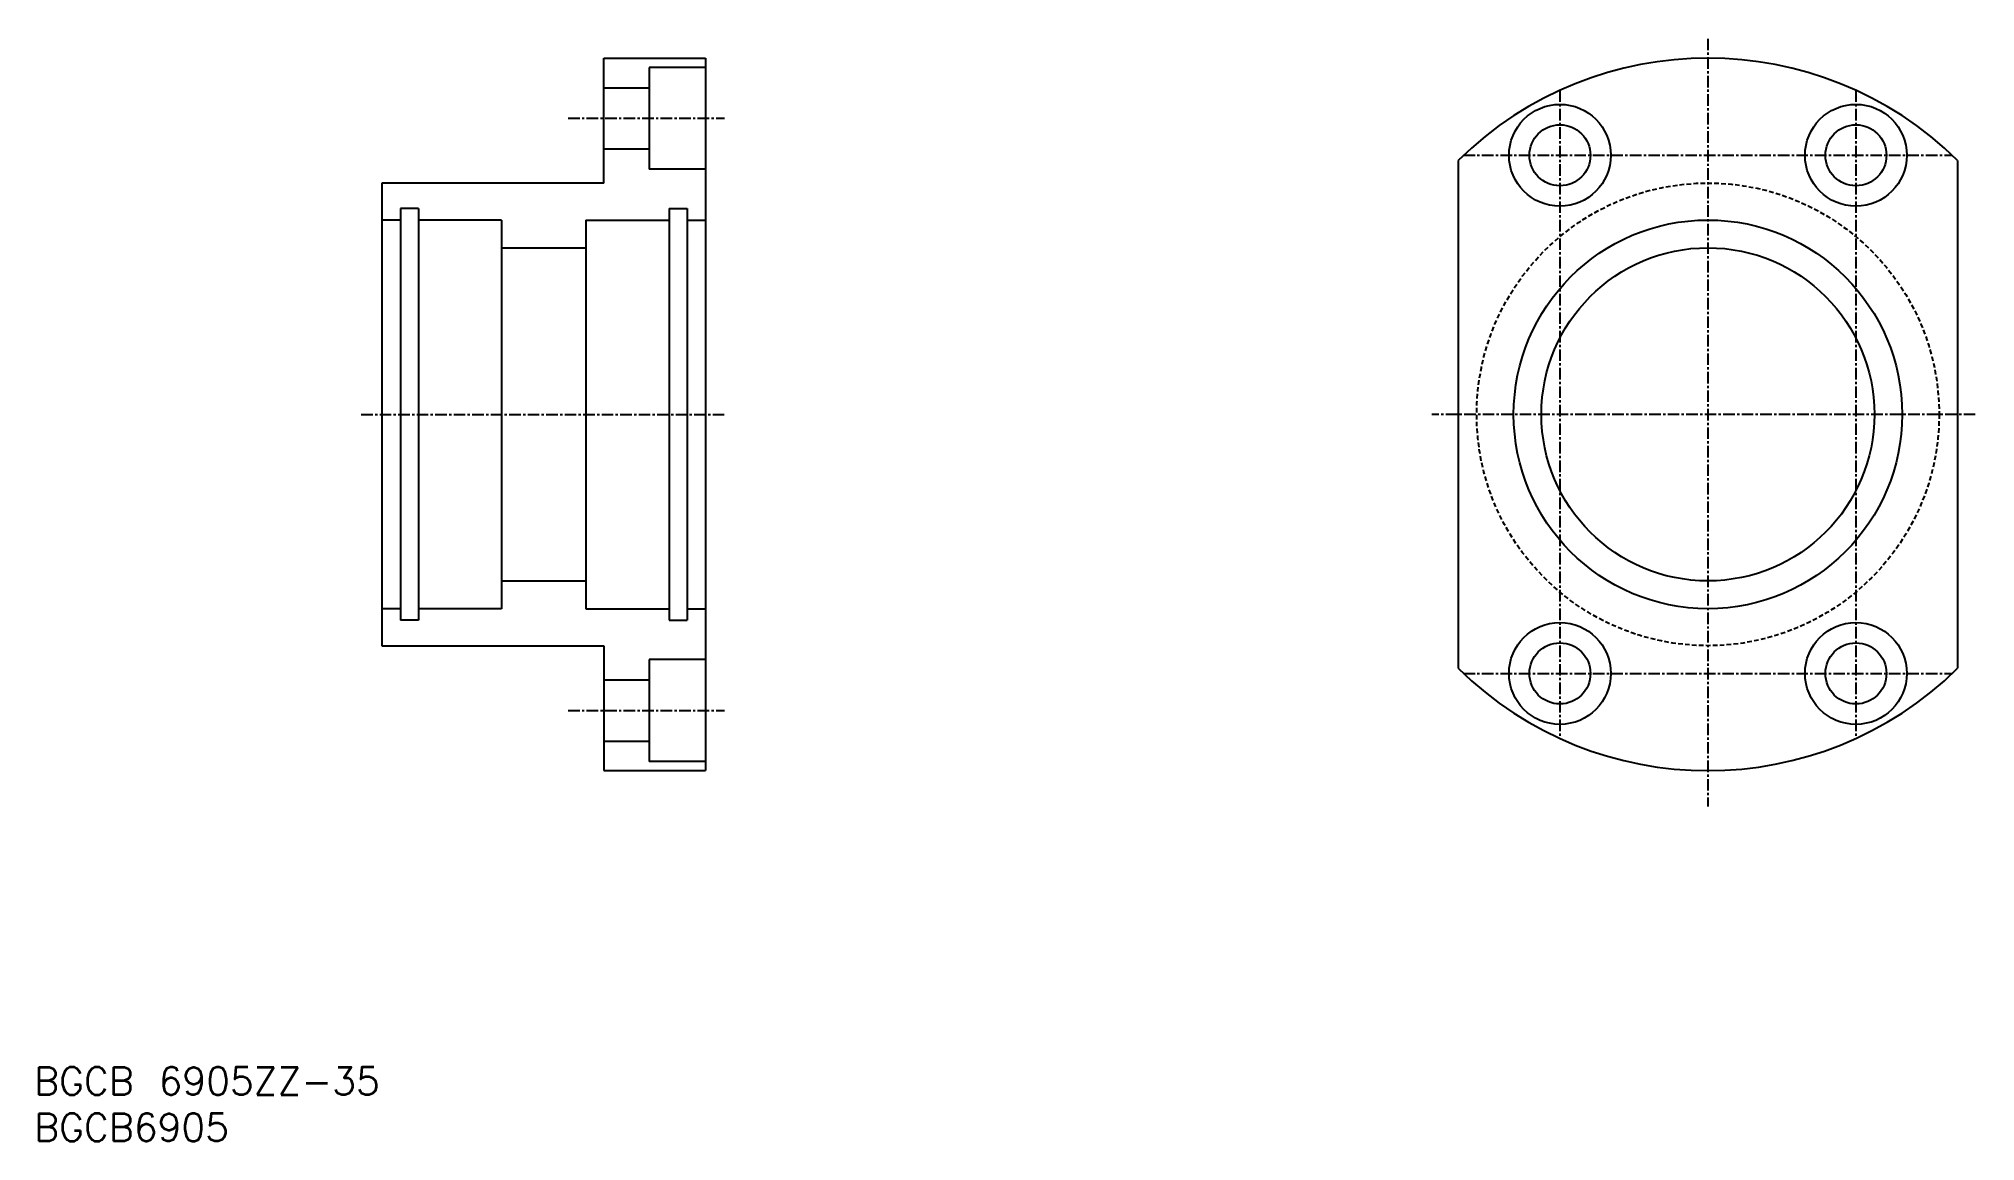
# Model space of a CAD drawing. Extents: x 45 to 255, y 37 to 156.
import ezdxf
from ezdxf.enums import TextEntityAlignment as Align

# ---------------------------------------------------------------- set-up
doc = ezdxf.new("R2010")
doc.units = 0
doc.linetypes.add('CENTER', pattern=[2, 1.25, -0.25, 0.25, -0.25])
doc.linetypes.add('DASHED', pattern=[0.75, 0.5, -0.25])
doc.layers.get('0').update_dxf_attribs({"linetype": 'CONTINUOUS'})
doc.layers.add('CENTER', color=1, linetype='CENTER')
doc.styles.get("Standard").update_dxf_attribs({"font": 'txt.shx', "bigfont": 'extfont.shx'})

msp = doc.modelspace()

# ---------------------------------------------------------------- linework, layer by layer
at = {"color": 7, "linetype": 'CONTINUOUS'}
for p, q in [((106.39, 154.35), (117.39, 154.35)), ((106.39, 140.85), (106.39, 154.35)), ((117.39, 153.35), (111.29, 153.35)), ((111.29, 153.35), (111.29, 142.35)), ((117.39, 154.35), (117.39, 77.35)), ((106.39, 151.15), (111.29, 151.15)), ((106.39, 144.55), (111.29, 144.55)), ((198.75, 143.3), (198.75, 88.41)), ((252.75, 143.3), (252.75, 88.41)), ((82.39, 140.85), (82.39, 90.85)), ((106.39, 140.85), (82.39, 140.85)), ((117.39, 142.35), (111.29, 142.35)), ((84.39, 136.85), (82.39, 136.85)), ((86.34, 138.1), (84.39, 138.1)), ((84.39, 138.1), (84.39, 93.6)), ((86.34, 138.1), (86.34, 93.6)), ((95.34, 136.85), (86.34, 136.85)), ((95.34, 136.85), (95.34, 94.85)), ((104.44, 136.85), (104.44, 94.85)), ((104.44, 136.85), (113.44, 136.85)), ((113.44, 138.1), (115.39, 138.1)), ((113.44, 138.1), (113.44, 93.6)), ((115.39, 138.1), (115.39, 93.6)), ((115.39, 136.85), (117.39, 136.85)), ((95.34, 133.85), (104.44, 133.85)), ((95.34, 97.85), (104.44, 97.85)), ((84.39, 94.85), (82.39, 94.85)), ((95.34, 94.85), (86.34, 94.85)), ((104.44, 94.85), (113.44, 94.85)), ((115.39, 94.85), (117.39, 94.85)), ((86.34, 93.6), (84.39, 93.6)), ((113.44, 93.6), (115.39, 93.6)), ((82.39, 90.85), (106.39, 90.85)), ((106.39, 90.85), (106.39, 77.35)), ((111.29, 89.35), (111.29, 78.35)), ((117.39, 89.35), (111.29, 89.35)), ((106.39, 87.15), (111.29, 87.15)), ((106.39, 80.55), (111.29, 80.55)), ((117.39, 78.35), (111.29, 78.35)), ((106.39, 77.35), (117.39, 77.35))]:
    msp.add_line(p, q, dxfattribs=at)
for centre, radius in [((209.75, 143.85), 5.5), ((241.75, 143.85), 5.5), ((209.75, 143.85), 3.3), ((241.75, 143.85), 3.3), ((225.75, 115.85), 21), ((225.75, 115.85), 18), ((209.75, 87.85), 5.5), ((241.75, 87.85), 5.5), ((209.75, 87.85), 3.3), ((241.75, 87.85), 3.3)]:
    msp.add_circle(centre, radius, dxfattribs=at)
at = {"color": 3, "linetype": 'DASHED'}
msp.add_circle((225.75, 115.85), 25, dxfattribs=at)
at = {"color": 7, "linetype": 'CONTINUOUS'}
for start, end in [(45.4687, 134.5313), (225.4687, 314.5313)]:
    msp.add_arc((225.75, 115.85), 38.5, start, end, dxfattribs=at)
at = {"layer": 'CENTER', "color": 1, "linetype": 'CENTER'}
for p, q in [((225.75, 156.44), (225.75, 73.46)), ((209.75, 150.87), (209.75, 80.83)), ((241.75, 150.87), (241.75, 80.83)), ((102.53, 147.85), (119.43, 147.85)), ((199.32, 143.85), (252.17, 143.85)), ((80.16, 115.85), (119.63, 115.85)), ((254.65, 115.85), (195.89, 115.85)), ((199.32, 87.85), (252.17, 87.85)), ((102.53, 83.85), (119.43, 83.85))]:
    msp.add_line(p, q, dxfattribs=at)

# ---------------------------------------------------------------- texts
at = {"color": 7, "linetype": 'CONTINUOUS'}
for s, p in [('BGCB 6905ZZ-35', (44.78, 43.8)), ('BGCB6905', (44.78, 38.8))]:
    msp.add_text(s, height=3, dxfattribs=at).set_placement(p, align=Align.MIDDLE_LEFT)

doc.saveas('drawing.dxf')
